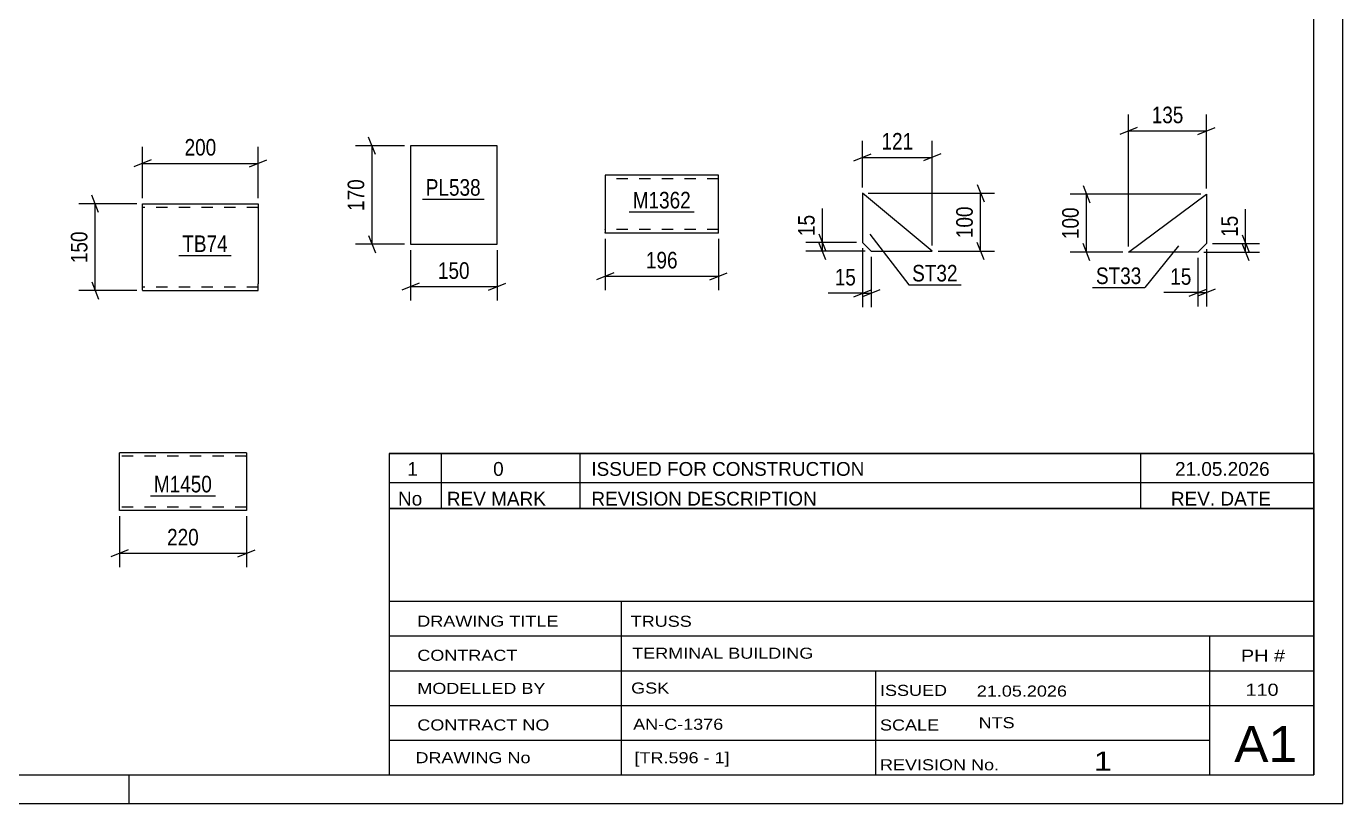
# Model space of a CAD drawing. Header units: millimetres. Extents: x 0 to 420, y 0 to 297.
# Drawn here: x 192.2 to 420, y 0 to 134.4 of the extents above; entities that cross this region are included whole.
import ezdxf

# ---------------------------------------------------------------- set-up
doc = ezdxf.new("R2010")
doc.units = ezdxf.units.MM
doc.linetypes.add('DXK_LINE_DOT2', pattern=[3.9198, 1.9599, -1.9599])
doc.styles.add('Arial Narrow', font='ARIALN.TTF', dxfattribs={"height": 0.2})

# ---------------------------------------------------------------- blocks, each defined once
blk = doc.blocks.new('Unknown-122569099-1133')
at = {"color": 5, "linetype": 'Continuous'}
for p, q in [((420, 0), (420, 297)), ((415, 5), (415, 292)), ((5, 5), (415, 5)), ((210, 0), (210, 5)), ((0, 0), (420, 0))]:
    blk.add_line(p, q, dxfattribs=at)
blk = doc.blocks.new('Part-122569099-1594 - 1580')
at = {"color": 2, "linetype": 'Continuous'}
for p, q in [((230.32, 60.7), (208.32, 60.7)), ((208.32, 50.7), (208.32, 60.7)), ((230.32, 60.7), (230.32, 50.7)), ((230.32, 50.7), (208.32, 50.7))]:
    blk.add_line(p, q, dxfattribs=at)
at = {"color": 7, "linetype": 'DXK_LINE_DOT2'}
for p, q in [((230.32, 60.1), (208.32, 60.1)), ((230.32, 60.05), (230.32, 60.1)), ((230.32, 60.1), (230.32, 60.05)), ((230.32, 59.96), (230.32, 60.05)), ((230.32, 60.05), (230.32, 59.96)), ((208.32, 51.3), (208.32, 51.34)), ((230.32, 51.3), (208.32, 51.3))]:
    blk.add_line(p, q, dxfattribs=at)
blk = doc.blocks.new('Part-122569099-7635 - 7629')
at = {"color": 2, "linetype": 'Continuous'}
for p, q in [((382.95, 95.39), (396.45, 105.39)), ((396.45, 105.39), (396.45, 96.89)), ((396.45, 96.89), (394.95, 95.39)), ((394.95, 95.39), (382.95, 95.39))]:
    blk.add_line(p, q, dxfattribs=at)
blk = doc.blocks.new('Part-122569099-7371 - 7367')
at = {"color": 2, "linetype": 'Continuous'}
for p, q in [((273.69, 113.75), (258.69, 113.75)), ((258.69, 113.75), (258.69, 96.75)), ((273.69, 96.75), (273.69, 113.75)), ((258.69, 96.75), (273.69, 96.75))]:
    blk.add_line(p, q, dxfattribs=at)
blk = doc.blocks.new('Part-122569099-7403 - 7399')
at = {"color": 2, "linetype": 'Continuous'}
for p, q in [((212.35, 88.82), (212.35, 103.73)), ((212.35, 103.73), (232.35, 103.73)), ((232.35, 103.73), (232.35, 89.93)), ((232.35, 88.73), (232.35, 89.93)), ((212.35, 88.82), (212.35, 88.73)), ((212.35, 88.73), (232.35, 88.73))]:
    blk.add_line(p, q, dxfattribs=at)
at = {"color": 7, "linetype": 'DXK_LINE_DOT2'}
for p, q in [((232.35, 103.13), (212.35, 103.13)), ((232.35, 103.08), (232.35, 103.13)), ((232.35, 103.13), (232.35, 103.08)), ((232.35, 102.99), (232.35, 103.08)), ((232.35, 103.08), (232.35, 102.99)), ((212.35, 89.33), (212.35, 89.38)), ((232.35, 89.33), (212.35, 89.33)), ((232.35, 89.38), (232.35, 89.7)), ((232.35, 89.33), (232.35, 89.38))]:
    blk.add_line(p, q, dxfattribs=at)
blk = doc.blocks.new('Part-122569099-7579 - 7573')
at = {"color": 2, "linetype": 'Continuous'}
for p, q in [((336.89, 105.56), (336.89, 97.06)), ((348.98, 95.56), (336.89, 105.56)), ((336.89, 97.06), (338.39, 95.56)), ((338.39, 95.56), (348.98, 95.56))]:
    blk.add_line(p, q, dxfattribs=at)
blk = doc.blocks.new('Part-122569099-2160 - 2146')
at = {"color": 2, "linetype": 'Continuous'}
for p, q in [((311.99, 108.69), (292.38, 108.69)), ((292.38, 108.69), (292.38, 98.78)), ((311.99, 99.89), (311.99, 108.69)), ((292.38, 98.69), (292.38, 98.78)), ((311.99, 98.69), (292.38, 98.69)), ((311.99, 98.69), (311.99, 99.89))]:
    blk.add_line(p, q, dxfattribs=at)
at = {"color": 7, "linetype": 'DXK_LINE_DOT2'}
for p, q in [((311.99, 108.09), (292.38, 108.09)), ((292.38, 99.29), (292.38, 99.34)), ((311.99, 99.29), (292.38, 99.29)), ((311.99, 99.34), (311.99, 99.66)), ((311.99, 99.29), (311.99, 99.34))]:
    blk.add_line(p, q, dxfattribs=at)
blk = doc.blocks.new('StraightDimension-122569099-1596 - 1580')
at = {"color": 7, "linetype": 'Continuous'}
for p, q in [((208.32, 49.7), (208.32, 40.91)), ((230.32, 49.7), (230.32, 40.91)), ((209.82, 43.91), (206.82, 42.71)), ((208.32, 43.31), (230.32, 43.31)), ((228.82, 42.71), (231.82, 43.91))]:
    blk.add_line(p, q, dxfattribs=at)
at = {"color": 0}
blk.add_wipeout([(222.66, 44.06), (222.66, 48.26), (215.98, 48.26), (215.98, 44.06)], dxfattribs=at)
at = {"color": 3, "style": 'Arial Narrow'}
blk.add_text('220', height=2.863, dxfattribs=at).set_placement((216.58, 44.66))
blk = doc.blocks.new('StraightDimension-122569099-7637 - 7629')
at = {"color": 7, "linetype": 'Continuous'}
for p, q in [((402.61, 98.39), (403.81, 95.39)), ((397.45, 96.89), (405.61, 96.89)), ((403.81, 93.89), (402.61, 96.89)), ((403.21, 95.39), (403.21, 96.89)), ((395.95, 95.39), (405.61, 95.39))]:
    blk.add_line(p, q, dxfattribs=at)
at = {"color": 0}
blk.add_wipeout([(402.46, 102.27), (398.26, 102.27), (398.26, 97.42), (402.46, 97.42)], dxfattribs=at)
at = {"color": 7, "linetype": 'Continuous'}
blk.add_line((403.21, 96.89), (403.21, 102.8), dxfattribs=at)
blk.add_line((403.21, 96.89), (403.21, 102.8), dxfattribs=at)
at = {"color": 3, "style": 'Arial Narrow'}
blk.add_text('15', height=2.863, rotation=90.0002, dxfattribs=at).set_placement((401.86, 98.02))
blk = doc.blocks.new('StraightDimension-122569099-7672 - 7629')
at = {"color": 7, "linetype": 'Continuous'}
for p, q in [((396.45, 95.89), (396.45, 85.99)), ((394.95, 94.39), (394.95, 85.99)), ((393.45, 87.79), (396.45, 88.99)), ((397.95, 88.99), (394.95, 87.79)), ((394.95, 88.39), (396.45, 88.39))]:
    blk.add_line(p, q, dxfattribs=at)
at = {"color": 0}
blk.add_wipeout([(394.43, 89.14), (394.43, 93.34), (389.57, 93.34), (389.57, 89.14)], dxfattribs=at)
at = {"color": 7, "linetype": 'Continuous'}
blk.add_line((394.95, 88.39), (389.05, 88.39), dxfattribs=at)
blk.add_line((394.95, 88.39), (389.05, 88.39), dxfattribs=at)
at = {"color": 3, "style": 'Arial Narrow'}
blk.add_text('15', height=2.863, dxfattribs=at).set_placement((390.17, 89.74))
blk = doc.blocks.new('StraightDimension-122569099-7648 - 7629')
at = {"color": 7, "linetype": 'Continuous'}
for p, q in [((395.45, 105.39), (372.82, 105.39)), ((375.07, 106.89), (376.27, 103.89)), ((375.67, 95.39), (375.67, 105.39)), ((376.27, 93.89), (375.07, 96.89)), ((381.95, 95.39), (372.82, 95.39))]:
    blk.add_line(p, q, dxfattribs=at)
at = {"color": 0}
blk.add_wipeout([(374.92, 103.73), (370.72, 103.73), (370.72, 97.05), (374.92, 97.05)], dxfattribs=at)
at = {"color": 3, "style": 'Arial Narrow'}
blk.add_text('100', height=2.863, rotation=90.0002, dxfattribs=at).set_placement((374.32, 97.65))
blk = doc.blocks.new('StraightDimension-122569099-7660 - 7629')
at = {"color": 7, "linetype": 'Continuous'}
for p, q in [((382.95, 96.39), (382.95, 119.19)), ((396.45, 106.39), (396.45, 119.19)), ((384.45, 116.94), (381.45, 115.74)), ((382.95, 116.34), (396.45, 116.34)), ((394.95, 115.74), (397.95, 116.94))]:
    blk.add_line(p, q, dxfattribs=at)
at = {"color": 0}
blk.add_wipeout([(393.05, 117.09), (393.05, 121.29), (386.36, 121.29), (386.36, 117.09)], dxfattribs=at)
at = {"color": 3, "style": 'Arial Narrow'}
blk.add_text('135', height=2.863, dxfattribs=at).set_placement((386.96, 117.69))
blk = doc.blocks.new('StraightDimension-122569099-7373 - 7367')
at = {"color": 7, "linetype": 'Continuous'}
for p, q in [((258.69, 95.75), (258.69, 87.02)), ((273.69, 95.75), (273.69, 87.02)), ((260.19, 90.02), (257.19, 88.82)), ((258.69, 89.42), (273.69, 89.42)), ((272.19, 88.82), (275.19, 90.02))]:
    blk.add_line(p, q, dxfattribs=at)
at = {"color": 0}
blk.add_wipeout([(269.53, 90.17), (269.53, 94.37), (262.85, 94.37), (262.85, 90.17)], dxfattribs=at)
at = {"color": 3, "style": 'Arial Narrow'}
blk.add_text('150', height=2.863, dxfattribs=at).set_placement((263.45, 90.77))
blk = doc.blocks.new('StraightDimension-122569099-7384 - 7367')
at = {"color": 7, "linetype": 'Continuous'}
for p, q in [((252.64, 112.25), (251.44, 115.25)), ((257.69, 113.75), (249.19, 113.75)), ((252.04, 96.75), (252.04, 113.75)), ((251.44, 98.25), (252.64, 95.25)), ((257.69, 96.75), (249.19, 96.75))]:
    blk.add_line(p, q, dxfattribs=at)
at = {"color": 0}
blk.add_wipeout([(251.29, 108.59), (247.09, 108.59), (247.09, 101.91), (251.29, 101.91)], dxfattribs=at)
at = {"color": 3, "style": 'Arial Narrow'}
blk.add_text('170', height=2.863, rotation=90.0002, dxfattribs=at).set_placement((250.69, 102.51))
blk = doc.blocks.new('StraightDimension-122569099-7417 - 7399')
at = {"color": 7, "linetype": 'Continuous'}
for p, q in [((212.35, 104.73), (212.35, 113.59)), ((232.35, 104.73), (232.35, 113.59)), ((213.85, 111.34), (210.85, 110.14)), ((212.35, 110.74), (232.35, 110.74)), ((230.85, 110.14), (233.85, 111.34))]:
    blk.add_line(p, q, dxfattribs=at)
at = {"color": 0}
blk.add_wipeout([(225.69, 111.49), (225.69, 115.69), (219.01, 115.69), (219.01, 111.49)], dxfattribs=at)
at = {"color": 3, "style": 'Arial Narrow'}
blk.add_text('200', height=2.863, dxfattribs=at).set_placement((219.61, 112.09))
blk = doc.blocks.new('StraightDimension-122569099-7406 - 7399')
at = {"color": 7, "linetype": 'Continuous'}
for p, q in [((204.74, 102.23), (203.54, 105.23)), ((211.35, 103.73), (201.29, 103.73)), ((204.14, 88.73), (204.14, 103.73)), ((203.54, 90.23), (204.74, 87.23)), ((211.35, 88.73), (201.29, 88.73))]:
    blk.add_line(p, q, dxfattribs=at)
at = {"color": 0}
blk.add_wipeout([(203.39, 99.57), (199.19, 99.57), (199.19, 92.89), (203.39, 92.89)], dxfattribs=at)
at = {"color": 3, "style": 'Arial Narrow'}
blk.add_text('150', height=2.863, rotation=90.0002, dxfattribs=at).set_placement((202.79, 93.49))
blk = doc.blocks.new('StraightDimension-122569099-7581 - 7573')
at = {"color": 7, "linetype": 'Continuous'}
for p, q in [((356.74, 107.06), (357.94, 104.06)), ((337.89, 105.56), (359.74, 105.56)), ((357.34, 95.56), (357.34, 105.56)), ((357.94, 94.06), (356.74, 97.06)), ((349.98, 95.56), (359.74, 95.56))]:
    blk.add_line(p, q, dxfattribs=at)
at = {"color": 0}
blk.add_wipeout([(356.59, 103.9), (352.39, 103.9), (352.39, 97.21), (356.59, 97.21)], dxfattribs=at)
at = {"color": 3, "style": 'Arial Narrow'}
blk.add_text('100', height=2.863, rotation=90.0002, dxfattribs=at).set_placement((355.99, 97.81))
blk = doc.blocks.new('StraightDimension-122569099-7593 - 7573')
at = {"color": 7, "linetype": 'Continuous'}
for p, q in [((329.38, 98.56), (330.58, 95.56)), ((335.89, 97.06), (327.13, 97.06)), ((330.58, 94.06), (329.38, 97.06)), ((329.98, 95.56), (329.98, 97.06)), ((337.39, 95.56), (327.13, 95.56))]:
    blk.add_line(p, q, dxfattribs=at)
at = {"color": 0}
blk.add_wipeout([(329.23, 102.44), (325.03, 102.44), (325.03, 97.58), (329.23, 97.58)], dxfattribs=at)
at = {"color": 7, "linetype": 'Continuous'}
blk.add_line((329.98, 97.06), (329.98, 102.96), dxfattribs=at)
blk.add_line((329.98, 97.06), (329.98, 102.96), dxfattribs=at)
at = {"color": 3, "style": 'Arial Narrow'}
blk.add_text('15', height=2.863, rotation=90.0002, dxfattribs=at).set_placement((328.63, 98.18))
blk = doc.blocks.new('StraightDimension-122569099-7604 - 7573')
at = {"color": 7, "linetype": 'Continuous'}
for p, q in [((336.89, 106.56), (336.89, 114.63)), ((348.98, 96.56), (348.98, 114.63)), ((335.39, 111.18), (338.39, 112.38)), ((336.89, 111.78), (348.98, 111.78)), ((350.48, 112.38), (347.48, 111.18))]:
    blk.add_line(p, q, dxfattribs=at)
at = {"color": 0}
blk.add_wipeout([(346.28, 112.53), (346.28, 116.73), (339.6, 116.73), (339.6, 112.53)], dxfattribs=at)
at = {"color": 3, "style": 'Arial Narrow'}
blk.add_text('121', height=2.863, dxfattribs=at).set_placement((340.2, 113.13))
blk = doc.blocks.new('StraightDimension-122569099-7614 - 7573')
at = {"color": 7, "linetype": 'Continuous'}
for p, q in [((336.89, 96.06), (336.89, 85.88)), ((338.39, 94.56), (338.39, 85.88)), ((335.39, 87.68), (338.39, 88.88)), ((339.89, 88.88), (336.89, 87.68)), ((336.89, 88.28), (338.39, 88.28))]:
    blk.add_line(p, q, dxfattribs=at)
at = {"color": 0}
blk.add_wipeout([(336.37, 89.03), (336.37, 93.23), (331.51, 93.23), (331.51, 89.03)], dxfattribs=at)
at = {"color": 7, "linetype": 'Continuous'}
blk.add_line((336.89, 88.28), (330.99, 88.28), dxfattribs=at)
blk.add_line((336.89, 88.28), (330.99, 88.28), dxfattribs=at)
at = {"color": 3, "style": 'Arial Narrow'}
blk.add_text('15', height=2.863, dxfattribs=at).set_placement((332.11, 89.63))
blk = doc.blocks.new('StraightDimension-122569099-2162 - 2146')
at = {"color": 7, "linetype": 'Continuous'}
for p, q in [((292.38, 97.69), (292.38, 88.82)), ((311.99, 97.69), (311.99, 88.82)), ((293.88, 91.82), (290.88, 90.62)), ((292.38, 91.22), (311.99, 91.22)), ((310.49, 90.62), (313.49, 91.82))]:
    blk.add_line(p, q, dxfattribs=at)
at = {"color": 0}
blk.add_wipeout([(305.52, 91.97), (305.52, 96.17), (298.84, 96.17), (298.84, 91.97)], dxfattribs=at)
at = {"color": 3, "style": 'Arial Narrow'}
blk.add_text('196', height=2.863, dxfattribs=at).set_placement((299.44, 92.57))
blk = doc.blocks.new('Mark-122569099-1592 - 1580')
at = {"color": 0}
blk.add_wipeout([(224.35, 53.84), (224.35, 56.84), (214.3, 56.84), (214.3, 53.84)], dxfattribs=at)
blk.add_wipeout([(224.35, 53.84), (224.35, 56.84), (214.3, 56.84), (214.3, 53.84)], dxfattribs=at)
at = {"color": 30, "linetype": 'Continuous'}
blk.add_line((213.7, 53.24), (224.95, 53.24), dxfattribs=at)
at = {"color": 3, "style": 'Arial Narrow'}
blk.add_text('M1450', height=2.863, dxfattribs=at).set_placement((214.3, 53.84))
blk = doc.blocks.new('Unknown-122569099-14699')
at = {"color": 7, "linetype": 'Continuous'}
for p, q in [((255, 51.05), (255, 5)), ((255, 51.05), (415, 51.05)), ((415, 51), (415, 5)), ((255, 35), (415, 35)), ((295.14, 35), (295.14, 5)), ((255, 29), (415, 29)), ((397, 5.05), (397, 29.05)), ((255, 23), (415, 23)), ((339.14, 23), (339.14, 5)), ((255, 17), (415, 17)), ((255, 11), (397, 11)), ((255, 5), (415, 5))]:
    blk.add_line(p, q, dxfattribs=at)
at = {"color": 7, "style": 'Arial Narrow'}
for s, height, width, p in [('DRAWING TITLE', 1.9089, 1.425378, (259.88, 30.61)), ('TRUSS', 1.909, 1.425378, (296.81, 30.59)), ('CONTRACT', 1.909, 1.425378, (259.88, 24.71)), ('TERMINAL BUILDING', 1.9089, 1.425378, (297.06, 25.07)), ('MODELLED BY', 1.9089, 1.425378, (259.88, 18.98)), ('GSK', 1.909, 1.425378, (296.88, 19.04)), ('ISSUED', 1.909, 1.425378, (339.94, 18.64)), ('21.05.2026', 1.909, 1.425378, (356.69, 18.52)), ('CONTRACT NO', 1.9089, 1.425378, (259.88, 12.66)), ('AN-C-1376', 1.909, 1.425378, (297.23, 12.78)), ('SCALE', 1.909, 1.425378, (339.94, 12.65)), ('A1', 6.204, 1.25, (401.24, 7.2)), ('DRAWING No', 1.909, 1.425378, (259.56, 7)), ('[TR.596 - 1]', 1.9089, 1.425378, (297.46, 6.99)), ('REVISION No.', 1.9089, 1.425378, (339.94, 5.77)), ('1', 3.34, 1.5, (376.91, 5.68))]:
    blk.add_text(s, height=height, dxfattribs=dict(at, width=width)).set_placement(p)
at = {"color": 7, "linetype": 'Continuous', "style": 'Arial Narrow'}
for s, height, width, p in [('PH #', 2.1, 1.42538, (402.4, 24.55)), ('110', 2.1, 1.42538, (403.19, 18.65)), ('NTS', 1.909, 1.425378, (357, 13.05))]:
    blk.add_text(s, height=height, dxfattribs=dict(at, width=width)).set_placement(p)
blk = doc.blocks.new('Unknown-122569099-14700')
at = {"color": 7, "linetype": 'Continuous'}
for p, q in [((255, 60.55), (415, 60.55)), ((415, 60.55), (255, 60.55)), ((255, 60.55), (255, 55.55)), ((264, 60.55), (264, 55.55)), ((288, 60.55), (288, 55.55)), ((385, 60.55), (385, 55.55)), ((415, 60.55), (415, 55.55)), ((255, 55.55), (415, 55.55)), ((255, 55.55), (255, 51.05)), ((255, 55.55), (415, 55.55)), ((264, 55.55), (264, 51.05)), ((288, 55.55), (288, 51.05)), ((385, 55.55), (385, 51.05)), ((415, 55.55), (415, 51.05)), ((415, 51.05), (255, 51.05))]:
    blk.add_line(p, q, dxfattribs=at)
at = {"color": 7, "linetype": 'Continuous', "style": 'Arial Narrow'}
for s, height, width, p in [('1', 2.39, 1.196471, (258.16, 56.7)), ('0', 2.39, 1.196471, (273, 56.7)), ('ISSUED FOR CONSTRUCTION', 2.3861, 1.196471, (290, 56.7)), ('21.05.2026', 2.386, 1.196471, (391, 56.7)), ('No', 2.386, 1.2, (256.54, 51.55)), ('REV MARK', 2.386, 1.2, (265, 51.55)), ('REVISION DESCRIPTION', 2.3861, 1.2, (290, 51.55)), ('REV. DATE', 2.386, 1.2, (390.28, 51.55))]:
    blk.add_text(s, height=height, dxfattribs=dict(at, width=width)).set_placement(p)
blk = doc.blocks.new('Mark-122569099-7631 - 7629')
at = {"color": 0}
blk.add_wipeout([(385.17, 89.87), (385.17, 92.87), (377.31, 92.87), (377.31, 89.87)], dxfattribs=at)
blk.add_wipeout([(385.17, 89.87), (385.17, 92.87), (377.31, 92.87), (377.31, 89.87)], dxfattribs=at)
at = {"color": 30, "linetype": 'Continuous'}
for p in [(391.58, 96.46), (376.71, 89.27)]:
    blk.add_line(p, (385.77, 89.27), dxfattribs=at)
at = {"color": 3, "style": 'Arial Narrow'}
blk.add_text('ST33', height=2.863, dxfattribs=at).set_placement((377.31, 89.87))
blk = doc.blocks.new('Mark-122569099-7369 - 7367')
at = {"color": 0}
blk.add_wipeout([(270.86, 105.15), (270.86, 108.15), (261.35, 108.15), (261.35, 105.15)], dxfattribs=at)
blk.add_wipeout([(270.86, 105.15), (270.86, 108.15), (261.35, 108.15), (261.35, 105.15)], dxfattribs=at)
at = {"color": 30, "linetype": 'Continuous'}
blk.add_line((260.75, 104.55), (271.46, 104.55), dxfattribs=at)
at = {"color": 3, "style": 'Arial Narrow'}
blk.add_text('PL538', height=2.863, dxfattribs=at).set_placement((261.35, 105.15))
blk = doc.blocks.new('Mark-122569099-7401 - 7399')
at = {"color": 0}
blk.add_wipeout([(227.07, 95.41), (227.07, 98.41), (219.22, 98.41), (219.22, 95.41)], dxfattribs=at)
blk.add_wipeout([(227.07, 95.41), (227.07, 98.41), (219.22, 98.41), (219.22, 95.41)], dxfattribs=at)
at = {"color": 30, "linetype": 'Continuous'}
blk.add_line((218.62, 94.81), (227.67, 94.81), dxfattribs=at)
at = {"color": 3, "style": 'Arial Narrow'}
blk.add_text('TB74', height=2.863, dxfattribs=at).set_placement((219.22, 95.41))
blk = doc.blocks.new('Mark-122569099-7575 - 7573')
at = {"color": 0}
blk.add_wipeout([(353.36, 90.32), (353.36, 93.32), (345.51, 93.32), (345.51, 90.32)], dxfattribs=at)
blk.add_wipeout([(353.36, 90.32), (353.36, 93.32), (345.51, 93.32), (345.51, 90.32)], dxfattribs=at)
at = {"color": 30, "linetype": 'Continuous'}
for p, q in [((338.2, 98.49), (344.91, 89.72)), ((344.91, 89.72), (353.96, 89.72))]:
    blk.add_line(p, q, dxfattribs=at)
at = {"color": 3, "style": 'Arial Narrow'}
blk.add_text('ST32', height=2.863, dxfattribs=at).set_placement((345.51, 90.32))
blk = doc.blocks.new('Mark-122569099-2158 - 2146')
at = {"color": 0}
blk.add_wipeout([(307.21, 102.95), (307.21, 105.95), (297.16, 105.95), (297.16, 102.95)], dxfattribs=at)
blk.add_wipeout([(307.21, 102.95), (307.21, 105.95), (297.16, 105.95), (297.16, 102.95)], dxfattribs=at)
at = {"color": 30, "linetype": 'Continuous'}
blk.add_line((296.56, 102.35), (307.81, 102.35), dxfattribs=at)
at = {"color": 3, "style": 'Arial Narrow'}
blk.add_text('M1362', height=2.863, dxfattribs=at).set_placement((297.16, 102.95))

msp = doc.modelspace()

# ---------------------------------------------------------------- block references
for name in ['Unknown-122569099-1133', 'Part-122569099-7371 - 7367', 'Part-122569099-2160 - 2146', 'Part-122569099-7579 - 7573', 'Part-122569099-7635 - 7629', 'Part-122569099-7403 - 7399', 'Part-122569099-1594 - 1580', 'Unknown-122569099-14700', 'Unknown-122569099-14699']:
    msp.add_blockref(name, (0, 0))

# ---------------------------------------------------------------- next in the draw order: block references
for name in ['StraightDimension-122569099-7417 - 7399', 'Mark-122569099-7369 - 7367', 'StraightDimension-122569099-7581 - 7573', 'Mark-122569099-2158 - 2146', 'StraightDimension-122569099-7637 - 7629', 'Mark-122569099-7401 - 7399', 'StraightDimension-122569099-7373 - 7367', 'StraightDimension-122569099-2162 - 2146', 'Mark-122569099-1592 - 1580', 'StraightDimension-122569099-1596 - 1580']:
    msp.add_blockref(name, (0, 0))

# ---------------------------------------------------------------- next in the draw order: block references
for name in ['StraightDimension-122569099-7384 - 7367', 'StraightDimension-122569099-7406 - 7399', 'StraightDimension-122569099-7593 - 7573', 'StraightDimension-122569099-7672 - 7629']:
    msp.add_blockref(name, (0, 0))

# ---------------------------------------------------------------- next in the draw order: block references
for name in ['StraightDimension-122569099-7604 - 7573', 'StraightDimension-122569099-7648 - 7629']:
    msp.add_blockref(name, (0, 0))

# ---------------------------------------------------------------- next in the draw order: block references
for name in ['StraightDimension-122569099-7660 - 7629', 'StraightDimension-122569099-7614 - 7573']:
    msp.add_blockref(name, (0, 0))

# ---------------------------------------------------------------- next in the draw order: block references
for name in ['Mark-122569099-7575 - 7573', 'Mark-122569099-7631 - 7629']:
    msp.add_blockref(name, (0, 0))

doc.saveas('drawing.dxf')
